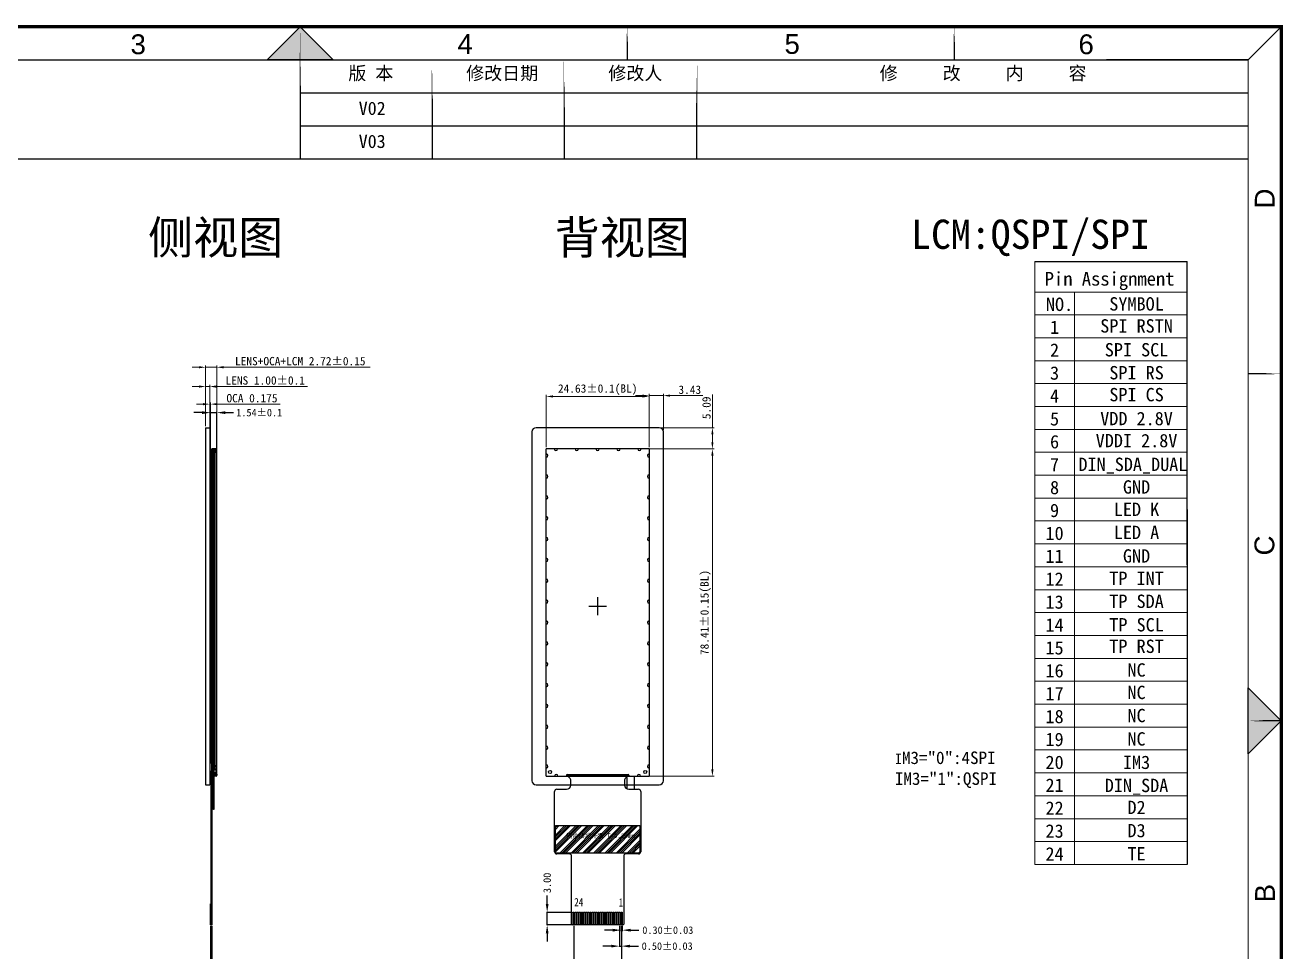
# Model space of a CAD drawing. Header units: millimetres. Extents: x 479 to 950, y -434 to -100.
# Drawn here: x 648.6 to 950.2, y -322.5 to -100.4 of the extents above; entities that cross this region are included whole.
import ezdxf
from ezdxf.enums import TextEntityAlignment as Align

# ---------------------------------------------------------------- set-up
doc = ezdxf.new("R2010")
doc.units = ezdxf.units.MM
doc.header["$LTSCALE"] = 16.335
doc.header["$PDMODE"] = 3
doc.header["$PDSIZE"] = 0.3125
doc.layers.get('0').update_dxf_attribs({"linetype": 'CONTINUOUS'})
doc.layers.get('Defpoints').update_dxf_attribs({"linetype": 'CONTINUOUS'})
for name, color, linetype in [('BL-Housing', 7, 'CONTINUOUS'), ('COVER', 152, 'CONTINUOUS'), ('dim', 8, 'CONTINUOUS'), ('DIM（标注）', 3, 'CONTINUOUS'), ('FPC1', 30, 'CONTINUOUS'), ('LED', 6, 'CONTINUOUS'), ('上增光', 11, 'CONTINUOUS'), ('下增光', 114, 'CONTINUOUS'), ('双面胶', 2, 'CONTINUOUS'), ('扩散', 41, 'CONTINUOUS'), ('标 注', 3, 'CONTINUOUS'), ('胶框', 7, 'CONTINUOUS'), ('鑫视界图框', 3, 'CONTINUOUS'), ('铁框', 142, 'CONTINUOUS'), ('黑白双面胶', 5, 'CONTINUOUS')]:
    doc.layers.add(name, color=color, linetype=linetype)
for name, color, linetype, lineweight in [('LG（导光板）', 6, 'CONTINUOUS', 25), ('Title block', 7, 'CONTINUOUS', 9), ('反射贴布', 203, 'CONTINUOUS', 18)]:
    doc.layers.add(name, color=color, linetype=linetype, lineweight=lineweight)
doc.styles.add('Arial', font='arial.ttf', dxfattribs={"height": 3})
doc.styles.add('C-E02$0$RT', font='ROMANT.SHX')
doc.styles.get("Standard").update_dxf_attribs({"font": 'txt', "width": 0.8})
doc.styles.add('ZI2.5', font='', dxfattribs={"height": 2.5})
doc.styles.add('宋', font='')
doc.styles.add('宋体', font='')
doc.styles.add('宝明', font='simhei.ttf')
doc.styles.add('黑体', font='simhei.ttf')
doc.styles.get('ZI2.5').set_extended_font_data('SimSun')
doc.styles.get('宋').set_extended_font_data('宋体')
doc.styles.get('宋体').set_extended_font_data('SimSun')
doc.dimstyles.new('ISO-25$0', dxfattribs={"dimtxt": 1.8, "dimasz": 2, "dimexe": 0.2, "dimexo": 0.2, "dimtad": 0, "dimzin": 1, "dimdsep": 46, "dimtxsty": '宋体', "dimcen": 1.5, "dimclrd": 3, "dimclre": 3, "dimclrt": 7, "dimadec": 0, "dimazin": 0, "dimtp": 1.2, "dimtm": 1.2, "dimtfac": 1, "dimtmove": 0, "dimatfit": 3, "dimfxl": 1, "dimtolj": 1, "dimarcsym": 0})
doc.dimstyles.new('STANDARD 03$0', dxfattribs={"dimscale": 0, "dimtxt": 1.5, "dimasz": 1.3, "dimexe": 0.8, "dimexo": 0.5, "dimgap": 0.5, "dimtad": 1, "dimzin": 0, "dimdsep": 46, "dimtxsty": 'C-E02$0$RT', "dimcen": 1, "dimclrd": 3, "dimclre": 3, "dimclrt": 3, "dimadec": 0, "dimazin": 0, "dimtfac": 1, "dimtmove": 0, "dimatfit": 3, "dimfxl": 1, "dimtolj": 1, "dimtzin": 0, "dimlwd": -1, "dimarcsym": 0})
pattern_1 = [(45, (-3169.72784, 6711.853), (-0.224506403, 0.224506403), []), (135, (-3169.72784, 6711.853), (-0.224506403, -0.224506403), [])]

# ---------------------------------------------------------------- blocks, each defined once
blk = doc.blocks.new('*D24')
at = {"layer": 'Defpoints', "color": 0}
for p in [(693.06, -316.06), (693.36, -316.06), (693.06, -325.86)]:
    blk.add_point(p, dxfattribs=at)
at = {"layer": 'dim', "color": 3, "lineweight": -2}
for p, q in [((693.06, -316.26), (693.06, -326.06)), ((693.36, -316.26), (693.36, -326.06)), ((691.06, -325.86), (689.06, -325.86)), ((693.06, -325.86), (693.36, -325.86)), ((695.36, -325.86), (701.98, -325.86))]:
    blk.add_line(p, q, dxfattribs=at)
at = {"layer": 'dim', "color": 3}
for points in [[(691.06, -325.53), (691.06, -326.19), (693.06, -325.86)], [(695.36, -325.53), (695.36, -326.19), (693.36, -325.86)]]:
    blk.add_solid(points, dxfattribs=at)
at = {"layer": 'dim', "color": 7, "insert": (714.72, -325.86), "char_height": 1.8, "attachment_point": 5, "style": '宋体'}
blk.add_mtext('\\A1;PI补强 T=0.30±0.03', dxfattribs=at)
blk = doc.blocks.new('*D28')
at = {"layer": 'Defpoints', "color": 0}
for p in [(791.47, -316.06), (791.77, -316.06), (791.77, -317.33)]:
    blk.add_point(p, dxfattribs=at)
at = {"layer": 'dim', "color": 3, "lineweight": -2}
for p, q in [((791.47, -316.26), (791.47, -317.53)), ((791.77, -316.26), (791.77, -317.53)), ((789.47, -317.33), (787.47, -317.33)), ((791.47, -317.33), (791.77, -317.33)), ((793.77, -317.33), (795.77, -317.33))]:
    blk.add_line(p, q, dxfattribs=at)
at = {"layer": 'dim', "color": 3}
for points in [[(789.47, -317), (789.47, -317.67), (791.47, -317.33)], [(793.77, -317), (793.77, -317.67), (791.77, -317.33)]]:
    blk.add_solid(points, dxfattribs=at)
at = {"layer": 'dim', "color": 7, "insert": (802.69, -317.33), "char_height": 1.8, "attachment_point": 5, "style": '宋体'}
blk.add_mtext('\\A1;0.30%%P0.03', dxfattribs=at)
blk = doc.blocks.new('*D29')
at = {"layer": 'Defpoints', "color": 0}
for p in [(791.12, -316.06), (791.62, -316.06), (791.62, -321.16)]:
    blk.add_point(p, dxfattribs=at)
at = {"layer": 'dim', "color": 3, "lineweight": -2}
for p, q in [((791.12, -316.26), (791.12, -321.36)), ((791.62, -316.26), (791.62, -321.36)), ((789.12, -321.16), (787.12, -321.16)), ((791.12, -321.16), (791.62, -321.16)), ((793.62, -321.16), (795.62, -321.16))]:
    blk.add_line(p, q, dxfattribs=at)
at = {"layer": 'dim', "color": 3}
for points in [[(789.12, -320.82), (789.12, -321.49), (791.12, -321.16)], [(793.62, -320.82), (793.62, -321.49), (791.62, -321.16)]]:
    blk.add_solid(points, dxfattribs=at)
at = {"layer": 'dim', "color": 7, "insert": (802.54, -321.16), "char_height": 1.8, "attachment_point": 5, "style": '宋体'}
blk.add_mtext('\\A1;0.50%%P0.03', dxfattribs=at)
blk = doc.blocks.new('*D30')
at = {"layer": 'Defpoints', "color": 0}
for p in [(780.12, -316.06), (791.62, -316.06), (791.62, -325.86)]:
    blk.add_point(p, dxfattribs=at)
at = {"layer": 'dim', "color": 3, "lineweight": -2}
for p, q in [((780.12, -316.26), (780.12, -326.06)), ((791.62, -316.26), (791.62, -326.06)), ((782.12, -325.86), (789.62, -325.86)), ((791.62, -325.86), (793.62, -325.86))]:
    blk.add_line(p, q, dxfattribs=at)
at = {"layer": 'dim', "color": 3}
for points in [[(782.12, -325.53), (782.12, -326.19), (780.12, -325.86)], [(789.62, -325.53), (789.62, -326.19), (791.62, -325.86)]]:
    blk.add_solid(points, dxfattribs=at)
at = {"layer": 'dim', "color": 7, "insert": (808.93, -325.86), "char_height": 1.8, "attachment_point": 5, "style": '宋体'}
blk.add_mtext('\\A1;P0.5*(24-1)=11.50%%P0.05', dxfattribs=at)
blk = doc.blocks.new('*D31')
at = {"layer": 'Defpoints', "color": 0}
for p in [(773.76, -313.06), (779.97, -313.06), (779.97, -316.06)]:
    blk.add_point(p, dxfattribs=at)
at = {"layer": 'dim', "color": 3, "lineweight": -2}
for p, q in [((773.76, -311.06), (773.76, -309.06)), ((779.77, -313.06), (773.56, -313.06)), ((773.76, -316.06), (773.76, -313.06)), ((779.77, -316.06), (773.56, -316.06)), ((773.76, -318.06), (773.76, -320.06))]:
    blk.add_line(p, q, dxfattribs=at)
at = {"layer": 'dim', "color": 3}
for points in [[(773.43, -311.06), (774.09, -311.06), (773.76, -313.06)], [(773.43, -318.06), (774.09, -318.06), (773.76, -316.06)]]:
    blk.add_solid(points, dxfattribs=at)
at = {"layer": 'dim', "color": 7, "insert": (773.76, -306), "char_height": 1.8, "attachment_point": 5, "rotation": 90, "style": '宋体'}
blk.add_mtext('\\A1;3.00', dxfattribs=at)
blk = doc.blocks.new('zw$AA94')
blk.add_lwpolyline([(-4.82, -78.41), (-19.82, -78.41)])
at = {"layer": 'BL-Housing', "color": 0}
for centre, start, end in [((-22.32, 0), 180, 0), ((-17.32, 0), 180, 0), ((-12.32, 0), 180, 0), ((-7.32, 0), 180, 0), ((-2.32, 0), 180, 0), ((-24.63, -1.6), 270, 90), ((0, -1.6), 90, 270), ((-24.63, -6.6), 270, 90), ((0, -6.6), 90, 270), ((-24.63, -11.6), 270, 90), ((0, -11.6), 90, 270), ((-24.63, -16.6), 270, 90), ((0, -16.6), 90, 270), ((-24.63, -21.6), 270, 90), ((0, -21.6), 90, 270), ((-24.63, -26.6), 270, 90), ((0, -26.6), 90, 270), ((-24.63, -31.6), 270, 90), ((0, -31.6), 90, 270), ((-24.63, -36.6), 270, 90), ((0, -36.6), 90, 270), ((-24.63, -41.6), 270, 90), ((0, -41.6), 90, 270), ((-24.63, -46.6), 270, 90), ((0, -46.6), 90, 270), ((-24.63, -51.6), 270, 90), ((0, -51.6), 90, 270), ((-24.63, -56.6), 270, 90), ((0, -56.6), 90, 270), ((-24.63, -61.6), 270, 90), ((0, -61.6), 90, 270), ((-24.63, -66.6), 270, 90), ((0, -66.6), 90, 270), ((-24.63, -71.6), 270, 90), ((0, -71.6), 90, 270), ((-24.63, -76.1), 270, 90), ((-22.23, -78.41), 0, 180), ((-2.41, -78.41), 0, 180), ((0, -76.1), 90, 270)]:
    blk.add_arc(centre, 0.4, start, end, dxfattribs=at)
at = {"layer": '胶框'}
blk.add_line((-19.82, -78.41), (-4.82, -78.41), dxfattribs=at)
at = {"layer": '胶框', "linetype": 'Continuous'}
for centre in [(-23.74, -77.42), (-0.9, -77.42)]:
    blk.add_circle(centre, 0.35, dxfattribs=at)
at = {"layer": '铁框'}
for p, q in [((0, 0), (-24.63, 0)), ((-24.63, -78.41), (-24.63, 0)), ((0, 0), (0, -78.41)), ((-19.82, -78.21), (-19.82, -78.41)), ((-19.62, -78.01), (-5.02, -78.01)), ((-4.82, -78.21), (-4.82, -78.41)), ((-24.63, -78.41), (-19.82, -78.41)), ((-4.82, -78.41), (0, -78.41))]:
    blk.add_line(p, q, dxfattribs=at)
for centre, start, end in [((-19.62, -78.21), 90, 180), ((-5.02, -78.21), 0, 90)]:
    blk.add_arc(centre, 0.2, start, end, dxfattribs=at)
blk = doc.blocks.new('*D23')
at = {"layer": 'Defpoints', "color": 0}
for p in [(694.57, -193.29), (693.03, -202.34), (694.57, -202.34)]:
    blk.add_point(p, dxfattribs=at)
at = {"layer": 'dim', "color": 3, "lineweight": -2}
for p, q in [((691.03, -193.29), (689.03, -193.29)), ((693.03, -202.14), (693.03, -193.09)), ((693.03, -193.29), (694.57, -193.29)), ((694.57, -202.14), (694.57, -193.09)), ((696.57, -193.29), (698.57, -193.29))]:
    blk.add_line(p, q, dxfattribs=at)
at = {"layer": 'dim', "color": 3}
for points in [[(691.03, -192.95), (691.03, -193.62), (693.03, -193.29)], [(696.57, -192.95), (696.57, -193.62), (694.57, -193.29)]]:
    blk.add_solid(points, dxfattribs=at)
at = {"layer": 'dim', "color": 7, "insert": (704.71, -193.29), "char_height": 1.8, "attachment_point": 5, "style": '宋体'}
blk.add_mtext('\\A1;1.54%%P0.1', dxfattribs=at)
blk = doc.blocks.new('GSG')
at = {"layer": '胶框'}
h = blk.add_hatch(dxfattribs=at)
h.set_pattern_fill('ANSI37', color=256, scale=0.1, style=0)
h.set_pattern_definition(pattern_1)
h.paths.add_polyline_path([(114.88, 786.86), (114.88, 786.31), (115.55, 786.31), (115.55, 786.81, 0.414214), (115.5, 786.86)])
h = blk.add_hatch(dxfattribs=at)
h.set_pattern_fill('ANSI37', color=256, scale=0.1, style=0)
h.set_pattern_definition(pattern_1)
h.paths.add_polyline_path([(115.55, 709.3), (115.05, 709.3), (115.05, 708.77), (115.05, 708.6), (115.5, 708.6, 0.414214), (115.7, 708.8), (115.7, 709.05, -0.414214), (115.5, 708.85), (115.25, 708.85), (115.25, 709), (115.5, 709, 0.414214), (115.55, 709.05)])
at = {"layer": '黑白双面胶'}
for color, points in [(256, [(114.82, 786.8), (114.88, 786.8), (114.88, 786.01), (114.82, 786.01)]), (256, [(114.82, 712.6), (114.88, 712.6), (114.88, 708.6), (114.82, 708.6)]), (252, [(114.79, 708.6), (114.82, 708.6), (114.82, 711.15), (114.79, 711.15)])]:
    blk.add_hatch(color=color, dxfattribs=at).paths.add_polyline_path(points)
at = {"color": 30, "linetype": 'Continuous'}
blk.add_line((114.37, 709.85), (114.49, 709.85), dxfattribs=at)
at = {"color": 6}
for points in [[(114.16, 712.05), (114.29, 712.05), (114.29, 786.66), (114.16, 786.66)], [(114.69, 712.05), (114.82, 712.05), (114.82, 786.66), (114.69, 786.66)]]:
    blk.add_lwpolyline(points, close=True, dxfattribs=at)
at = {"color": 4}
for points in [[(114.29, 711.65), (114.49, 711.65), (114.49, 786.76), (114.29, 786.76)], [(114.49, 786.76), (114.69, 786.76), (114.69, 709.15), (114.49, 709.15)]]:
    blk.add_lwpolyline(points, close=True, dxfattribs=at)
at = {"layer": 'FPC1'}
for p, q in [((114.88, 709.4), (114.88, 708.68)), ((114.99, 709.4), (114.99, 708.68))]:
    blk.add_line(p, q, dxfattribs=at)
blk.add_lwpolyline([(114.99, 708.68), (114.88, 708.68), (114.88, 710.25), (114.93, 711.25), (115.06, 711.25), (114.99, 710.25), (114.99, 708.68)], dxfattribs=at)
blk.add_lwpolyline([(114.88, 708.6), (114.99, 708.6), (114.99, 700.6), (114.88, 700.6)], close=True, dxfattribs=at)
at = {"layer": 'LED'}
blk.add_lwpolyline([(115.02, 710.25), (115.44, 710.25), (115.44, 709.4), (115.02, 709.4)], close=True, dxfattribs=at)
at = {"layer": 'LG（导光板）'}
blk.add_lwpolyline([(115.47, 710.25), (115.07, 710.25), (115.12, 711.25), (115.12, 786.21), (115.47, 786.21), (115.47, 710.25)], dxfattribs=at)
at = {"layer": '上增光'}
blk.add_lwpolyline([(114.99, 786.21), (114.92, 786.21), (114.92, 712.15), (114.99, 712.15)], close=True, dxfattribs=at)
at = {"layer": '下增光'}
blk.add_lwpolyline([(115.06, 786.21), (114.99, 786.21), (114.99, 712.15), (115.06, 712.15)], close=True, dxfattribs=at)
at = {"layer": '双面胶'}
blk.add_lwpolyline([(115.05, 709.3), (114.99, 709.3), (114.99, 708.77), (115.05, 708.77)], close=True, dxfattribs=at)
blk.add_lwpolyline([(115.01, 710.55), (115.08, 710.55), (115.11, 711.06), (115.04, 711.06), (115.01, 710.55)], dxfattribs=at)
at = {"layer": '反射贴布'}
blk.add_lwpolyline([(115.47, 786.21), (115.55, 786.21), (115.55, 709.55), (115.47, 709.55)], close=True, dxfattribs=at)
at = {"layer": '扩散'}
for points in [[(115.06, 711.45), (115.12, 711.45), (115.12, 786.21), (115.06, 786.21)], [(115.06, 711.45), (114.91, 711.45), (114.91, 711.95), (115.06, 711.95)]]:
    blk.add_lwpolyline(points, close=True, dxfattribs=at)
at = {"layer": '胶框'}
for p, q in [((114.88, 786.31), (114.88, 786.86)), ((114.88, 786.31), (115.55, 786.31)), ((114.88, 786.31), (114.88, 708.6)), ((115.12, 711.25), (115.05, 710.2)), ((115.05, 709.3), (115.05, 710.2)), ((115.05, 710.2), (115.55, 710.2)), ((115.05, 708.6), (115.05, 709.3)), ((115.05, 709.3), (115.55, 709.3)), ((115.7, 709.05), (115.7, 708.8)), ((115.05, 708.6), (114.88, 708.6)), ((115.5, 708.6), (115.05, 708.6))]:
    blk.add_line(p, q, dxfattribs=at)
blk.add_lwpolyline([(114.88, 708.6), (114.29, 708.6), (114.29, 709), (114.88, 709)], dxfattribs=at)
blk.add_arc((115.5, 708.8), 0.2, 270, 0, dxfattribs=at)
at = {"layer": '铁框'}
for p, q in [((115.5, 787.01), (114.49, 787.01)), ((114.49, 712.15), (114.49, 787.01)), ((115.5, 786.86), (114.49, 786.86)), ((114.49, 712.15), (114.88, 712.15))]:
    blk.add_line(p, q, dxfattribs=at)
blk.add_lwpolyline([(115.55, 786.81), (115.55, 709.05, -0.414214), (115.5, 709), (115.25, 709), (115.25, 708.85), (115.5, 708.85, 0.414214), (115.7, 709.05), (115.7, 786.81)], format="xyb", dxfattribs=at)
for radius in [0.2, 0.05]:
    blk.add_arc((115.5, 786.81), radius, 0, 90, dxfattribs=at)
at = {"layer": '黑白双面胶'}
for points in [[(114.82, 786.8), (114.88, 786.8), (114.88, 786.01), (114.82, 786.01)], [(114.82, 786.01), (114.88, 786.01), (114.88, 712.6), (114.82, 712.6)], [(114.82, 712.6), (114.88, 712.6), (114.88, 708.6), (114.82, 708.6)], [(114.79, 708.6), (114.82, 708.6), (114.82, 711.15), (114.79, 711.15)]]:
    blk.add_lwpolyline(points, close=True, dxfattribs=at)
blk = doc.blocks.new('*D35')
at = {"color": 3, "lineweight": 9}
for p, q in [((691.25, -191.25), (689.65, -191.25)), ((692.85, -199.26), (692.85, -190.85)), ((692.85, -191.25), (693.03, -191.25)), ((693.03, -199.26), (693.03, -190.85)), ((694.63, -191.25), (709.74, -191.25))]:
    blk.add_line(p, q, dxfattribs=at)
at = {"color": 3}
for points in [[(691.25, -190.99), (691.25, -191.52), (692.85, -191.25)], [(694.63, -190.99), (694.63, -191.52), (693.03, -191.25)]]:
    blk.add_solid(points, dxfattribs=at)
at = {"layer": 'Defpoints', "color": 0}
for p in [(693.03, -191.25), (692.85, -199.66), (693.03, -199.66)]:
    blk.add_point(p, dxfattribs=at)
at = {"color": 3, "insert": (702.98, -189.84), "char_height": 2, "attachment_point": 5, "style": '宝明'}
blk.add_mtext('\\A1;OCA 0.175', dxfattribs=at)
blk = doc.blocks.new('*D36')
at = {"color": 3, "lineweight": 9}
for p, q in [((691.85, -196.5), (691.85, -186.64)), ((692.85, -199.64), (692.85, -186.64)), ((690.25, -187.04), (688.65, -187.04)), ((691.85, -187.04), (692.85, -187.04)), ((694.45, -187.04), (716.27, -187.04))]:
    blk.add_line(p, q, dxfattribs=at)
at = {"color": 3}
for points in [[(690.25, -186.77), (690.25, -187.31), (691.85, -187.04)], [(694.45, -186.77), (694.45, -187.31), (692.85, -187.04)]]:
    blk.add_solid(points, dxfattribs=at)
at = {"layer": 'Defpoints', "color": 0}
for p in [(692.85, -187.04), (691.85, -196.9), (692.85, -200.04)]:
    blk.add_point(p, dxfattribs=at)
at = {"color": 3, "insert": (706.16, -185.59), "char_height": 2, "attachment_point": 5, "style": '宝明'}
blk.add_mtext('\\A1;LENS 1.00%%P0.1', dxfattribs=at)
blk = doc.blocks.new('*D37')
at = {"color": 3, "lineweight": 9}
for p, q in [((690.25, -182.41), (688.65, -182.41)), ((691.85, -196.5), (691.85, -182.01)), ((691.85, -182.41), (694.57, -182.41)), ((694.57, -198.11), (694.57, -182.01)), ((696.17, -182.41), (731.35, -182.41))]:
    blk.add_line(p, q, dxfattribs=at)
at = {"color": 3}
for points in [[(690.25, -182.14), (690.25, -182.68), (691.85, -182.41)], [(696.17, -182.14), (696.17, -182.68), (694.57, -182.41)]]:
    blk.add_solid(points, dxfattribs=at)
at = {"layer": 'Defpoints', "color": 0}
for p in [(694.57, -182.41), (691.85, -196.9), (694.57, -198.51)]:
    blk.add_point(p, dxfattribs=at)
at = {"color": 3, "insert": (714.56, -180.96), "char_height": 2, "attachment_point": 5, "style": '宝明'}
blk.add_mtext('\\A1;LENS+OCA+LCM 2.72%%P0.15', dxfattribs=at)
blk = doc.blocks.new('*D38')
at = {"color": 3, "lineweight": 9}
for p, q in [((773.55, -201.59), (773.55, -189)), ((775.15, -189.4), (796.58, -189.4)), ((798.18, -201.59), (798.18, -189))]:
    blk.add_line(p, q, dxfattribs=at)
at = {"color": 3}
for points in [[(775.15, -189.14), (775.15, -189.67), (773.55, -189.4)], [(796.58, -189.14), (796.58, -189.67), (798.18, -189.4)]]:
    blk.add_solid(points, dxfattribs=at)
at = {"layer": 'Defpoints', "color": 0}
for p in [(798.18, -189.4), (773.55, -201.99), (798.18, -201.99)]:
    blk.add_point(p, dxfattribs=at)
at = {"color": 3, "insert": (785.87, -187.77), "char_height": 2, "attachment_point": 5, "style": '宝明'}
blk.add_mtext('\\A1;24.63%%P0.1(BL)', dxfattribs=at)
blk = doc.blocks.new('*D39')
at = {"layer": 'COVER', "color": 3, "linetype": 'Continuous', "lineweight": 9}
for p, q in [((782.35, -201.99), (813.78, -201.99)), ((813.38, -203.59), (813.38, -278.81)), ((782.35, -280.41), (813.78, -280.41))]:
    blk.add_line(p, q, dxfattribs=at)
at = {"layer": 'COVER', "color": 3, "linetype": 'Continuous'}
for points in [[(813.12, -203.59), (813.65, -203.59), (813.38, -201.99)], [(813.12, -278.81), (813.65, -278.81), (813.38, -280.41)]]:
    blk.add_solid(points, dxfattribs=at)
at = {"layer": 'Defpoints', "color": 0, "linetype": 'Continuous'}
for p in [(781.95, -201.99), (781.95, -280.41), (813.38, -280.41)]:
    blk.add_point(p, dxfattribs=at)
at = {"layer": 'COVER', "color": 3, "linetype": 'Continuous', "lineweight": 0, "insert": (811.75, -241.2), "char_height": 2, "attachment_point": 5, "rotation": 90, "style": '宝明'}
blk.add_mtext('\\A1;78.41%%P0.15(BL)', dxfattribs=at)
blk = doc.blocks.new('*D40')
at = {"layer": 'COVER', "color": 3, "linetype": 'Continuous', "lineweight": 9}
for p, q in [((796.58, -189.21), (794.98, -189.21)), ((798.18, -189), (798.18, -188.81)), ((798.18, -189.21), (801.62, -189.21)), ((801.62, -197.5), (801.62, -188.81)), ((803.22, -189.21), (811.11, -189.21))]:
    blk.add_line(p, q, dxfattribs=at)
at = {"layer": 'COVER', "color": 3, "linetype": 'Continuous'}
for points in [[(796.58, -188.95), (796.58, -189.48), (798.18, -189.21)], [(803.22, -188.95), (803.22, -189.48), (801.62, -189.21)]]:
    blk.add_solid(points, dxfattribs=at)
at = {"layer": 'Defpoints', "color": 0, "linetype": 'Continuous'}
for p in [(798.18, -189.4), (801.62, -189.21), (801.62, -197.9)]:
    blk.add_point(p, dxfattribs=at)
at = {"layer": 'COVER', "color": 3, "linetype": 'Continuous', "lineweight": 0, "insert": (807.96, -187.81), "char_height": 2, "attachment_point": 5, "style": '宝明'}
blk.add_mtext('\\A1;3.43', dxfattribs=at)
blk = doc.blocks.new('*D41')
at = {"layer": 'COVER', "color": 3, "linetype": 'Continuous', "lineweight": 9}
for p, q in [((813.38, -196.9), (813.38, -188.96)), ((801.02, -196.9), (813.78, -196.9)), ((813.38, -200.39), (813.38, -198.5)), ((795.35, -201.99), (813.78, -201.99))]:
    blk.add_line(p, q, dxfattribs=at)
at = {"layer": 'COVER', "color": 3, "linetype": 'Continuous'}
for points in [[(813.12, -198.5), (813.65, -198.5), (813.38, -196.9)], [(813.12, -200.39), (813.65, -200.39), (813.38, -201.99)]]:
    blk.add_solid(points, dxfattribs=at)
at = {"layer": 'Defpoints', "color": 0, "linetype": 'Continuous'}
for p in [(800.62, -196.9), (794.95, -201.99), (813.38, -201.99)]:
    blk.add_point(p, dxfattribs=at)
at = {"layer": 'COVER', "color": 3, "linetype": 'Continuous', "lineweight": 0, "insert": (811.97, -192.13), "char_height": 2, "attachment_point": 5, "rotation": 90, "style": '宝明'}
blk.add_mtext('\\A1;5.09', dxfattribs=at)

msp = doc.modelspace()

# ---------------------------------------------------------------- hatches: boundary and pattern name
for points in [[(706.6272, -108.7348), (714.5472, -100.8148), (722.4672, -108.7348)], [(941.8512, -259.2148), (949.7712, -267.1348), (941.8512, -275.0548)]]:
    msp.add_hatch(color=3).paths.add_polyline_path(points)
h = msp.add_hatch()
h.set_pattern_fill('ANSI34', color=4, scale=0.1, style=0)
h.set_pattern_definition([(45, (609.3104, -989.004), (-1.3470384, 1.3470384), []), (45, (609.7594, -989.004), (-1.3470384, 1.3470384), []), (45, (610.2085, -989.004), (-1.3470384, 1.3470384), []), (45, (610.6575, -989.004), (-1.3470384, 1.3470384), [])])
h.paths.add_polyline_path([(791.1169, -298.8551), (780.6169, -298.8551), (775.7499, -298.8551), (775.7499, -292.2551), (795.9839, -292.2551), (795.9839, -298.8551)])

# ---------------------------------------------------------------- linework, layer by layer
for p, q in [((890.6637, -157.0558), (927.2546, -157.0558)), ((927.2546, -162.5374), (927.2546, -157.0558)), ((927.2546, -197.5139), (927.2546, -162.5374)), ((927.2546, -229.7999), (927.2546, -197.5139))]:
    msp.add_line(p, q)
at = {"color": 3}
for p, q in [((691.8535, -196.8991), (692.8535, -196.8991)), ((691.8535, -196.8991), (691.8535, -282.4991)), ((692.8535, -196.8991), (692.8535, -282.4991)), ((691.8535, -282.4991), (692.8535, -282.4991))]:
    msp.add_line(p, q, dxfattribs=at)
at = {"color": 2}
for p, q in [((693.0285, -202.3431), (692.8535, -202.3431)), ((693.0285, -276.9571), (692.8535, -276.9571))]:
    msp.add_line(p, q, dxfattribs=at)
at = {"color": 30}
for p, q in [((693.2285, -316.0551), (693.2285, -279.1551)), ((693.3585, -279.1551), (693.3585, -316.0551))]:
    msp.add_line(p, q, dxfattribs=at)
at = {"color": 30, "linetype": 'Continuous'}
for p, q in [((779.124, -280.8122), (778.7098, -280.398)), ((793.024, -280.398), (792.6098, -280.8122)), ((779.4169, -282.5551), (779.4169, -281.5194)), ((792.3169, -281.5194), (792.3169, -282.5551)), ((775.5499, -298.5551), (775.5499, -284.0551)), ((776.0499, -283.5551), (778.4169, -283.5551)), ((793.3169, -283.5551), (795.6839, -283.5551)), ((796.1839, -284.0551), (796.1839, -298.5551)), ((779.1169, -299.0551), (776.0499, -299.0551)), ((779.6169, -315.8551), (779.6169, -299.5551)), ((792.1169, -299.5551), (792.1169, -315.8551)), ((795.6839, -299.0551), (792.6169, -299.0551)), ((791.9169, -316.0551), (779.8169, -316.0551))]:
    msp.add_line(p, q, dxfattribs=at)
at = {"color": 1}
for p, q in [((693.0585, -316.0551), (693.0585, -311.0546)), ((693.0585, -311.0546), (693.2285, -311.0546)), ((693.3585, -316.0551), (693.0585, -316.0551))]:
    msp.add_line(p, q, dxfattribs=at)
at = {"color": 3}
for points in [[(706.6272, -108.7348), (714.5472, -100.8148), (722.4672, -108.7348)], [(941.8512, -259.2148), (949.7712, -267.1348), (941.8512, -275.0548)]]:
    msp.add_lwpolyline(points, close=True, dxfattribs=at)
msp.add_lwpolyline([(800.6169, -196.8991), (771.1169, -196.8991, 0.41421356), (770.1169, -197.8991), (770.1169, -281.4991, 0.41421356), (771.1169, -282.4991), (800.6169, -282.4991, 0.41421356), (801.6169, -281.4991), (801.6169, -197.8991, 0.41421356)], format="xyb", close=True, dxfattribs=at)
at = {"color": 4}
msp.add_lwpolyline([(791.1169, -298.8551), (791.1169, -298.8551), (780.6169, -298.8551), (780.6169, -298.8551), (775.7499, -298.8551), (775.7499, -292.2551), (795.9839, -292.2551), (795.9839, -298.8551)], close=True, dxfattribs=at)
at = {"color": 30, "linetype": 'Continuous'}
for centre, radius, start, end in [((778.4169, -282.5551), 1, 270, 360), ((778.4169, -281.5194), 1, 360, 45), ((793.3169, -281.5194), 1, 135, 180), ((793.3169, -282.5551), 1, 180, 270), ((776.0499, -284.0551), 0.5, 90, 180), ((795.6839, -284.0551), 0.5, 0, 90), ((776.0499, -298.5551), 0.5, 180, 270), ((795.6839, -298.5551), 0.5, 270, 0), ((779.1169, -299.5551), 0.5, 0, 90), ((792.6169, -299.5551), 0.5, 90, 180), ((779.8169, -315.8551), 0.2, 180, 270), ((791.9169, -315.8551), 0.2, 270, 360)]:
    msp.add_arc(centre, radius, start, end, dxfattribs=at)
at = {"layer": 'dim', "color": 7}
msp.add_line((927.2545, -216.5311), (927.2545, -301.5894), dxfattribs=at)
at = {"layer": 'dim', "color": 2}
for p, q in [((785.8669, -237.5457), (785.8669, -241.8525)), ((783.7135, -239.6991), (788.0203, -239.6991))]:
    msp.add_line(p, q, dxfattribs=at)
at = {"layer": 'dim', "color": 1}
msp.add_line((693.2285, -311.0546), (693.3585, -311.0546), dxfattribs=at)
at = {"layer": 'dim', "color": 2}
for points in [[(779.9668, -313.0551), (780.2668, -313.0551), (780.2668, -316.0551), (779.9668, -316.0551)], [(780.4668, -313.0551), (780.7668, -313.0551), (780.7668, -316.0551), (780.4668, -316.0551)], [(780.9668, -313.0551), (781.2668, -313.0551), (781.2668, -316.0551), (780.9668, -316.0551)], [(781.4668, -313.0551), (781.7668, -313.0551), (781.7668, -316.0551), (781.4668, -316.0551)], [(781.9668, -313.0551), (782.2668, -313.0551), (782.2668, -316.0551), (781.9668, -316.0551)], [(782.4668, -313.0551), (782.7668, -313.0551), (782.7668, -316.0551), (782.4668, -316.0551)], [(782.9668, -313.0551), (783.2668, -313.0551), (783.2668, -316.0551), (782.9668, -316.0551)], [(783.4668, -313.0551), (783.7668, -313.0551), (783.7668, -316.0551), (783.4668, -316.0551)], [(783.9668, -313.0551), (784.2668, -313.0551), (784.2668, -316.0551), (783.9668, -316.0551)], [(784.4668, -313.0551), (784.7668, -313.0551), (784.7668, -316.0551), (784.4668, -316.0551)], [(784.9668, -313.0551), (785.2668, -313.0551), (785.2668, -316.0551), (784.9668, -316.0551)], [(785.4668, -313.0551), (785.7668, -313.0551), (785.7668, -316.0551), (785.4668, -316.0551)], [(785.9668, -313.0551), (786.2668, -313.0551), (786.2668, -316.0551), (785.9668, -316.0551)], [(786.4668, -313.0551), (786.7668, -313.0551), (786.7668, -316.0551), (786.4668, -316.0551)], [(786.9668, -313.0551), (787.2668, -313.0551), (787.2668, -316.0551), (786.9668, -316.0551)], [(787.4668, -313.0551), (787.7668, -313.0551), (787.7668, -316.0551), (787.4668, -316.0551)], [(787.9668, -313.0551), (788.2668, -313.0551), (788.2668, -316.0551), (787.9668, -316.0551)], [(788.4668, -313.0551), (788.7668, -313.0551), (788.7668, -316.0551), (788.4668, -316.0551)], [(788.9668, -313.0551), (789.2668, -313.0551), (789.2668, -316.0551), (788.9668, -316.0551)], [(789.4668, -313.0551), (789.7668, -313.0551), (789.7668, -316.0551), (789.4668, -316.0551)], [(789.9668, -313.0551), (790.2668, -313.0551), (790.2668, -316.0551), (789.9668, -316.0551)], [(790.4668, -313.0551), (790.7668, -313.0551), (790.7668, -316.0551), (790.4668, -316.0551)], [(790.9668, -313.0551), (791.2668, -313.0551), (791.2668, -316.0551), (790.9668, -316.0551)], [(791.4668, -313.0551), (791.7668, -313.0551), (791.7668, -316.0551), (791.4668, -316.0551)]]:
    msp.add_lwpolyline(points, close=True, dxfattribs=at)
at = {"layer": 'FPC1'}
msp.add_lwpolyline([(792.6367, -280.4051, -0.25378628), (792.867, -280.8251), (792.867, -283.4482)], format="xyb", dxfattribs=at)
msp.add_lwpolyline([(794.6839, -283.5551), (794.6839, -280.4051)], dxfattribs=at)
at = {"layer": 'Title block'}
for p, q in [((890.6637, -157.0558), (890.6637, -235.726)), ((890.6637, -164.374), (927.2545, -164.374)), ((900.1692, -164.374), (900.1692, -301.5894)), ((890.6637, -169.8626), (927.2545, -169.8626)), ((890.6637, -175.3512), (927.2545, -175.3512)), ((890.6637, -180.8398), (927.2545, -180.8398)), ((890.6637, -186.3284), (927.2545, -186.3284)), ((890.6637, -191.8171), (927.2545, -191.8171)), ((890.6637, -197.3057), (927.2545, -197.3057)), ((890.6637, -202.7943), (927.2545, -202.7943)), ((890.6637, -208.2829), (927.2545, -208.2829)), ((890.6637, -213.7715), (927.2545, -213.7715)), ((890.6637, -219.2601), (927.2545, -219.2601)), ((890.6637, -224.7488), (927.2545, -224.7488)), ((890.6637, -228.4078), (890.6637, -301.5894)), ((890.6637, -230.2374), (927.2545, -230.2374)), ((890.6637, -235.726), (927.2545, -235.726)), ((890.6637, -241.2146), (927.2545, -241.2146)), ((890.6637, -246.7032), (927.2545, -246.7032)), ((890.6637, -252.1919), (927.2545, -252.1919)), ((890.6637, -257.6805), (927.2545, -257.6805)), ((890.6637, -263.1691), (927.2545, -263.1691)), ((890.6637, -268.6577), (927.2545, -268.6577)), ((890.6637, -274.1463), (927.2545, -274.1463)), ((890.6637, -279.635), (927.2545, -279.635)), ((890.6637, -285.1236), (927.2545, -285.1236)), ((890.6637, -290.6122), (927.2545, -290.6122)), ((890.6637, -296.1008), (927.2545, -296.1008)), ((890.6637, -301.5894), (927.2545, -301.5894))]:
    msp.add_line(p, q, dxfattribs=at)
at = {"layer": '鑫视界图框', "color": 3}
msp.add_line((941.8512, -108.7348), (907.8446, -108.7348), dxfattribs=at)
for points, const_width in [([(949.7712, -433.4548), (479.3232, -433.4548), (479.3232, -100.8148), (949.7712, -100.8148)], 0.792), ([(714.5472, -100.8148), (714.5472, -100.8148), (714.5486, -132.4948), (714.5486, -132.4948)], 0.3168), ([(792.9552, -100.8148), (792.9552, -100.8148), (792.9552, -108.6556), (792.9552, -108.6556)], 0.3168), ([(871.3632, -100.8148), (871.3632, -100.8148), (871.3632, -108.6556), (871.3632, -108.6556)], 0.3168), ([(941.8512, -425.5348), (487.2432, -425.5348), (487.2432, -108.7348), (941.8512, -108.7348)], 0.3168), ([(487.2432, -108.7348), (941.8512, -108.7348), (941.8512, -132.4948), (487.2432, -132.4948)], 0.3168), ([(746.2276, -108.7348), (746.2276, -108.7348), (746.2286, -132.4948), (746.2286, -132.4948)], 0.3168), ([(777.9076, -108.7348), (777.9076, -108.7348), (777.9086, -132.4948), (777.9086, -132.4948)], 0.3168), ([(809.5876, -108.7348), (809.5876, -108.7348), (809.5886, -132.4948), (809.5886, -132.4948)], 0.3168), ([(714.5476, -116.6548), (941.8512, -116.6548), (941.8512, -124.5748), (714.5476, -124.5748)], 0.3168), ([(949.7712, -183.9746), (941.9304, -183.9746), (941.9304, -183.9746), (949.7712, -183.9746)], 0.3168), ([(941.9304, -267.1348), (949.7712, -267.1348), (949.7712, -267.1348), (941.9304, -267.1348)], 0.3168)]:
    msp.add_lwpolyline(points, close=True, dxfattribs=dict(at, const_width=const_width))
at = {"layer": '鑫视界图框', "color": 3, "const_width": 0.3168}
msp.add_lwpolyline([(941.8512, -108.7348), (949.7712, -100.8148)], dxfattribs=at)

# ---------------------------------------------------------------- block references
at = {"color": 1}
msp.add_blockref('GSG', (578.8733, -989.0039), dxfattribs=at)
at = {"layer": 'dim', "color": 2}
msp.add_blockref('zw$AA94', (798.1839, -201.9931), dxfattribs=at)

# ---------------------------------------------------------------- texts
at = {"color": 1, "linetype": 'Continuous', "style": '宋体'}
msp.add_text('LCM:QSPI/SPI ', height=7.010801, dxfattribs=at).set_placement((892.035, -154.0384), align=Align.CENTER)
at = {"char_height": 7.92, "attachment_point": 1, "style": 'Arial'}
for s, insert, width in [('{\\fSimHei|b0|i0|c134|p49;\\C4;侧视图}', (678.0621, -147.352), 40.102803), ('{\\fSimHei|b0|i0|c134|p49;\\C4;背视图}', (775.5649, -147.352), 39.860432)]:
    msp.add_mtext(s, dxfattribs=dict(at, insert=insert, width=width))
at = {"color": 4, "insert": (778.3258, -294.158), "char_height": 1.065559, "attachment_point": 1, "style": '黑体'}
msp.add_mtext_dynamic_manual_height_columns('钢片接地补强 T=0.20mm', width=15.99734, gutter_width=5.3278, heights=[0], dxfattribs=at)
at = {"layer": 'DIM（标注）', "color": 3, "insert": (857.137, -274.5117), "char_height": 2.5, "width": 19.046798, "attachment_point": 1, "style": '宋'}
msp.add_mtext('{\\fSimSun|b1|i0|c134|p2;\\C1;I\\H1.2x;M3="0":4SPI\\PIM3="1":QSPI}', dxfattribs=at)
at = {"layer": 'Title block', "style": 'ZI2.5'}
msp.add_text('Pin Assignment', height=3.267035, dxfattribs=at).set_placement((893.0669, -162.8407))
at = {"layer": 'Title block', "style": '宋体'}
for s, p in [('NO.', (896.6234, -167.3225)), ('SYMBOL', (915.0862, -167.2218)), ('1', (895.4285, -172.8111)), ('SPI RSTN', (915.0862, -172.4993)), ('2', (895.4285, -178.2998)), ('SPI SCL', (915.0862, -178.2167)), ('3', (895.4285, -183.7884)), ('SPI RS', (915.0862, -183.7158)), ('4', (895.4285, -189.277)), ('SPI CS', (915.0862, -188.9768)), ('5', (895.4285, -194.7656)), ('VDD 2.8V', (915.0862, -194.7044)), ('6', (895.4285, -200.2542)), ('VDDI 2.8V', (915.0862, -199.989)), ('7', (895.4285, -205.7428)), ('DIN_SDA_DUAL', (914.2125, -205.678)), ('8', (895.4285, -211.2315)), ('GND', (915.0862, -211.102)), ('9', (895.4285, -216.7201)), ('LED K', (915.0862, -216.4592)), ('10', (895.4285, -222.2087)), ('LED A', (915.0862, -222.0013)), ('GND', (915.0862, -227.635)), ('11', (895.4285, -227.6973)), ('12', (895.4285, -233.1859)), ('TP INT', (915.0862, -233.0005)), ('13', (895.4285, -238.6746)), ('TP SDA', (915.0862, -238.5018)), ('14', (895.4285, -244.1632)), ('TP SCL', (915.0862, -244.128)), ('15', (895.4285, -249.6518)), ('TP RST', (915.0862, -249.2963)), ('NC', (915.0862, -254.9624)), ('16', (895.4285, -255.1404)), ('17', (895.4285, -260.629)), ('NC', (915.0862, -260.343)), ('18', (895.4285, -266.1176)), ('NC', (915.0862, -265.8866)), ('19', (895.4285, -271.6063)), ('NC', (915.0862, -271.4857)), ('20', (895.4285, -277.0949)), ('IM3', (915.0862, -277.0939)), ('21', (895.4285, -282.5835)), ('DIN_SDA', (915.0862, -282.64)), ('D2', (915.0862, -287.8995)), ('22', (895.4285, -288.0721)), ('23', (895.4285, -293.5607)), ('D3', (915.0862, -293.4601)), ('24', (895.4285, -299.0494)), ('TE', (915.0862, -299.0156))]:
    msp.add_text(s, height=3.2, dxfattribs=at).set_placement(p, align=Align.MIDDLE_CENTER)
at = {"layer": '标 注', "char_height": 2, "width": 1.143334, "attachment_point": 1}
for s, insert in [('{\\fSimSun|b0|i0|c134|p2;24}', (780.2469, -309.6147)), ('{\\fSimSun|b0|i0|c134|p2;1}', (790.9018, -309.6809))]:
    msp.add_mtext(s, dxfattribs=dict(at, insert=insert))
at = {"layer": '鑫视界图框', "color": 3, "char_height": 4.752, "width": 1.998569, "attachment_point": 1, "style": '黑体'}
for s, insert in [('{\\fArial|b0|i0|c0|p34;3}', (673.8486, -102.6242)), ('{\\fArial|b0|i0|c0|p34;4}', (752.2566, -102.545)), ('{\\fArial|b0|i0|c0|p34;5}', (830.6646, -102.545)), ('{\\fArial|b0|i0|c0|p34;6}', (901.1526, -102.6242))]:
    msp.add_mtext(s, dxfattribs=dict(at, insert=insert))
at = {"layer": '鑫视界图框', "color": 3, "lineweight": 0, "char_height": 3.168, "attachment_point": 1, "style": '黑体'}
for s, insert, width in [('版 本', (726.0752, -110.3432), 48.004829), ('{\\fSimHei|b0|i0|c134|p49;修改日期}', (754.3257, -110.3432), 48.004829), ('{\\fSimHei|b0|i0|c134|p49;修改人}', (788.4161, -110.3432), 48.004829), ('{\\fSimHei|b0|i0|c134|p49;修     改     内     容}', (853.4993, -110.3432), 124.607567), ('{\\fSimHei|b0|i0|c134|p49;V02}', (728.5664, -118.7667), 48.004829), ('{\\fSimHei|b0|i0|c134|p49;V03}', (728.5664, -126.6867), 48.004829)]:
    msp.add_mtext(s, dxfattribs=dict(at, insert=insert, width=width))
at = {"layer": '鑫视界图框', "color": 3, "char_height": 4.752, "width": 20.181691, "attachment_point": 1, "rotation": 90, "style": '黑体'}
for s, insert in [('{\\fArial|b0|i0|c0|p34;D}', (943.4318, -144.3624)), ('{\\fArial|b0|i0|c0|p34;C}', (943.3683, -227.5225)), ('{\\fArial|b0|i0|c0|p34;B}', (943.5122, -310.6826))]:
    msp.add_mtext(s, dxfattribs=dict(at, insert=insert))

# ---------------------------------------------------------------- dimensions: what is measured, and where the dimension line sits
for base, p1, p2, text, override, picture, middle in [((694.5684737595, -182.409685681), (691.8534737595, -196.8991376654), (694.5684737595, -198.5066985676), 'LENS+OCA+LCM <>%%P0.15', {"dimscale": 1, "dimtxt": 2, "dimasz": 1.6, "dimexe": 0.3998, "dimexo": 0.3998, "dimgap": 0.3998, "dimtxsty": '宝明', "dimcen": 2, "dimfxl": 0.8, "dimlwd": 9, "dimlwe": 9}, '*D37', (714.5615321864, -182.409685681)), ((692.8535, -187.0403), (691.8535, -196.8991), (692.8535, -200.04), 'LENS <>%%P0.1', {"dimscale": 1, "dimtxt": 2, "dimasz": 1.6, "dimexe": 0.3998, "dimexo": 0.3998, "dimgap": 0.3998, "dimtxsty": '宝明', "dimcen": 2, "dimfxl": 0.8, "dimlwd": 9, "dimlwe": 9}, '*D36', (706.1611, -187.0403)), ((693.0285, -191.2531), (692.8535, -199.658), (693.0285, -199.658), 'OCA <>', {"dimscale": 1, "dimtxt": 2, "dimasz": 1.6, "dimexe": 0.3998, "dimexo": 0.3998, "dimgap": 0.3998, "dimdec": 3, "dimtxsty": '宝明', "dimcen": 2, "dimfxl": 0.8, "dimlwd": 9, "dimlwe": 9}, '*D35', (702.9822, -191.2531))]:
    dim = msp.add_linear_dim(base=base, p1=p1, p2=p2, text=text, dimstyle='STANDARD 03$0', override=override)
    dim.commit()
    dim.dimension.update_dxf_attribs({"geometry": picture, "text_midpoint": middle, "dimtype": 160})
dim = msp.add_linear_dim(base=(798.1839, -189.4045), p1=(773.5499, -201.9931), p2=(798.1839, -201.9931), text='<>%%P0.1(BL)', dimstyle='STANDARD 03$0', override={"dimscale": 1, "dimtxt": 2, "dimasz": 1.6, "dimexe": 0.3998, "dimexo": 0.3998, "dimgap": 0.3998, "dimtxsty": '宝明', "dimcen": 2, "dimfxl": 0.8, "dimlwd": 9, "dimlwe": 9})
dim.commit()
dim.dimension.update_dxf_attribs({"geometry": '*D38', "text_midpoint": (785.8669, -187.7744)})
at = {"layer": 'COVER', "linetype": 'Continuous', "lineweight": 0}
dim = msp.add_linear_dim(base=(801.6169, -189.2148), p1=(798.1839, -189.4045), p2=(801.6169, -197.8991), dimstyle='STANDARD 03$0', override={"dimscale": 1, "dimtxt": 2, "dimasz": 1.6, "dimexe": 0.3998, "dimexo": 0.3998, "dimgap": 0.3998, "dimtxsty": '宝明', "dimcen": 2, "dimfxl": 0.8, "dimlwd": 9, "dimlwe": 9}, dxfattribs=at)
dim.commit()
dim.dimension.update_dxf_attribs({"geometry": '*D40', "text_midpoint": (807.9639, -187.815)})
dim = msp.add_linear_dim(base=(813.3823, -201.9931), p1=(800.6169, -196.8991), p2=(794.9472, -201.9931), angle=90, dimstyle='STANDARD 03$0', override={"dimscale": 1, "dimtxt": 2, "dimasz": 1.6, "dimexe": 0.3998, "dimexo": 0.3998, "dimgap": 0.3998, "dimtxsty": '宝明', "dimcen": 2, "dimfxl": 0.8, "dimlwd": 9, "dimlwe": 9}, dxfattribs=at)
dim.commit()
dim.dimension.update_dxf_attribs({"geometry": '*D41', "text_midpoint": (813.3823, -192.1297), "dimtype": 160})
dim = msp.add_linear_dim(base=(813.3823, -280.4051), p1=(781.9497, -201.9931), p2=(781.9497, -280.4051), angle=90, text='<>%%P0.15(BL)', dimstyle='STANDARD 03$0', override={"dimscale": 1, "dimtxt": 2, "dimasz": 1.6, "dimexe": 0.3998, "dimexo": 0.3998, "dimgap": 0.3998, "dimtxsty": '宝明', "dimcen": 2, "dimfxl": 0.8, "dimlwd": 9, "dimlwe": 9}, dxfattribs=at)
dim.commit()
dim.dimension.update_dxf_attribs({"geometry": '*D39', "text_midpoint": (811.7521, -241.1991)})
at = {"layer": 'dim', "color": 2}
dim = msp.add_linear_dim(base=(694.5685, -193.2872), p1=(693.0285, -202.3431), p2=(694.5685, -202.3431), text='<>%%P0.1', dimstyle='ISO-25$0', override={"dimtxsty": '宋体'}, dxfattribs=at)
dim.commit()
dim.dimension.update_dxf_attribs({"geometry": '*D23', "text_midpoint": (704.7091, -193.2872), "dimtype": 160})
dim = msp.add_linear_dim(base=(773.7592, -313.0551), p1=(779.9668, -316.0551), p2=(779.9668, -313.0551), angle=90, dimstyle='ISO-25$0', dxfattribs=at)
dim.commit()
dim.dimension.update_dxf_attribs({"geometry": '*D31', "text_midpoint": (773.7592, -305.9966)})
dim = msp.add_linear_dim(base=(693.0585, -325.8615), p1=(693.3585, -316.0551), p2=(693.0585, -316.0551), angle=180, text='PI补强 T=<>±0.03', dimstyle='ISO-25$0', dxfattribs=at)
dim.commit()
dim.dimension.update_dxf_attribs({"geometry": '*D24', "text_midpoint": (714.7196, -325.8615), "dimtype": 160})
for base, p1, p2, text, picture, middle in [((791.6168, -325.8615), (780.1168, -316.0551), (791.6168, -316.0551), 'P0.5*(24-1)=<>%%P0.05', '*D30', (808.9334, -325.8615)), ((791.6168, -321.1583), (791.1168, -316.0551), (791.6168, -316.0551), '<>%%P0.03', '*D29', (802.5368, -321.1583)), ((791.7668, -317.3329), (791.4668, -316.0551), (791.7668, -316.0551), '<>%%P0.03', '*D28', (802.6868, -317.3329))]:
    dim = msp.add_linear_dim(base=base, p1=p1, p2=p2, text=text, dimstyle='ISO-25$0', dxfattribs=at)
    dim.commit()
    dim.dimension.update_dxf_attribs({"geometry": picture, "text_midpoint": middle})

doc.saveas('drawing.dxf')
